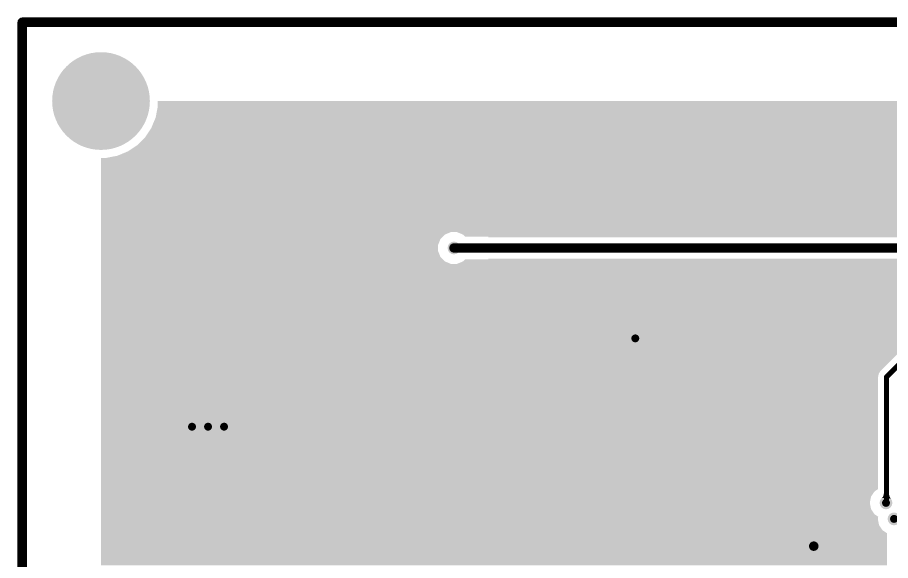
# Model space of a CAD drawing. Header units: millimetres. Extents: x -0.01 to 2.37, y -0.01 to 1.58.
# Drawn here: x -0.006 to 1.084, y 0.903 to 1.581 of the extents above; entities that cross this region are included whole.
import ezdxf

# ---------------------------------------------------------------- set-up
doc = ezdxf.new("R2010")
doc.units = ezdxf.units.MM
doc.layers.get('0').update_dxf_attribs({"linetype": 'CONTINUOUS', "lineweight": 0})
for name, color, linetype, lineweight in [('PCB_KUR_GBL', 10, 'CONTINUOUS', 0), ('PCB_KUR_GBS', 176, 'CONTINUOUS', 0), ('PCB_KUR_GKO', 130, 'CONTINUOUS', 0), ('PCB_KUR_TXT', 254, 'CONTINUOUS', 0)]:
    doc.layers.add(name, color=color, linetype=linetype, lineweight=lineweight)

# ---------------------------------------------------------------- blocks, each defined once
blk = doc.blocks.new('ROUND_6')
h = blk.add_hatch(color=256)
edge = h.paths.add_edge_path(flags=0)
edge.add_arc((0, 0), 0.012, 0, 360)
blk = doc.blocks.new('ROUND_11')
h = blk.add_hatch(color=256)
edge = h.paths.add_edge_path(flags=0)
edge.add_arc((0, 0), 0.059, 0, 360)
blk = doc.blocks.new('ROUND_16')
h = blk.add_hatch(color=256)
edge = h.paths.add_edge_path(flags=0)
edge.add_arc((0, 0), 0.008, 0, 360)
blk = doc.blocks.new('ROUND_3')
h = blk.add_hatch(color=256)
edge = h.paths.add_edge_path(flags=0)
edge.add_arc((0, 0), 0.0059, 0, 360)
blk = doc.blocks.new('ROUND_7')
h = blk.add_hatch(color=256)
edge = h.paths.add_edge_path(flags=0)
edge.add_arc((0, 0), 0.00325, 0, 360)
blk = doc.blocks.new('ROUND_24')
h = blk.add_hatch(color=256)
edge = h.paths.add_edge_path(flags=0)
edge.add_arc((0, 0), 0.061, 0, 360)
blk = doc.blocks.new('ROUND_8')
h = blk.add_hatch(color=256)
edge = h.paths.add_edge_path(flags=0)
edge.add_arc((0, 0), 0.005, 0, 360)
blk = doc.blocks.new('ROUND_88')
h = blk.add_hatch(color=256)
edge = h.paths.add_edge_path(flags=0)
edge.add_arc((0, 0), 0.006, 0, 360)

msp = doc.modelspace()

# ---------------------------------------------------------------- linework, layer by layer
at = {"layer": 'PCB_KUR_GBL', "lineweight": 211}
for points, const_width in [([(0.539, 1.293), (1.271, 1.293)], 0.0118), ([(1.079, 1.132), (1.136, 1.189)], 0.0065), ([(1.079, 0.976), (1.079, 1.132)], 0.0065)]:
    msp.add_lwpolyline(points, dxfattribs=dict(at, const_width=const_width))
at = {"layer": 'PCB_KUR_GBL'}
for points in [[(0.1693, 1.4694), (0.1693, 1.4764), (2.1933, 1.4694), (2.1926, 1.4764)], [(0.1693, 1.4764), (0.582, 1.4764), (2.1926, 1.4764), (0.582, 1.4764)], [(0.1666, 1.4557), (0.1679, 1.4625), (2.196, 1.4557), (2.1939, 1.4625)], [(0.1679, 1.4625), (0.1693, 1.4694), (2.1939, 1.4625), (2.1933, 1.4694)], [(0.1638, 1.4491), (0.1666, 1.4557), (2.198, 1.4491), (2.196, 1.4557)], [(0.1572, 1.4368), (0.1612, 1.4428), (2.2046, 1.4368), (2.2014, 1.4428)], [(0.1612, 1.4428), (0.1638, 1.4491), (2.2014, 1.4428), (2.198, 1.4491)], [(0.1483, 1.426), (0.1535, 1.4312), (2.2134, 1.426), (2.2092, 1.4312)], [(0.1535, 1.4312), (0.1572, 1.4368), (2.2092, 1.4312), (2.2046, 1.4368)], [(0.132, 1.4136), (0.1374, 1.4172), (2.2309, 1.4136), (2.2242, 1.4172)], [(0.1374, 1.4172), (0.1436, 1.4213), (2.2242, 1.4172), (2.2192, 1.4213)], [(0.1436, 1.4213), (0.1483, 1.426), (2.2192, 1.4213), (2.2134, 1.426)], [(0.1054, 1.4055), (0.1105, 1.4065), (2.2606, 1.4055), (2.2499, 1.4065)], [(0.1105, 1.4065), (0.1191, 1.4082), (2.2499, 1.4065), (2.2443, 1.4082)], [(0.1191, 1.4082), (0.1248, 1.4106), (2.2443, 1.4082), (2.2365, 1.4106)], [(0.1248, 1.4106), (0.132, 1.4136), (2.2365, 1.4106), (2.2309, 1.4136)], [(0.0984, 1.4052), (0.0984, 1.4055), (2.2638, 1.4052), (2.2606, 1.4055)], [(0.0984, 1.3128), (0.0984, 1.4052), (2.2638, 1.3128), (2.2638, 1.4052)], [(0.0984, 1.3098), (0.0984, 1.3128), (0.5278, 1.3098), (0.5351, 1.3128)], [(0.0984, 1.3042), (0.0984, 1.3098), (0.5222, 1.3042), (0.5278, 1.3098)], [(0.5502, 1.3098), (0.5429, 1.3128), (2.2638, 1.3098), (2.2638, 1.3128)], [(0.553, 1.307), (0.5502, 1.3098), (2.2638, 1.307), (2.2638, 1.3098)], [(0.0984, 1.2969), (0.0984, 1.3042), (0.5192, 1.2969), (0.5222, 1.3042)], [(0.582, 1.3062), (0.582, 1.307), (2.2638, 1.3062), (2.2638, 1.307)], [(0.0984, 1.2891), (0.0984, 1.2969), (0.5192, 1.2891), (0.5192, 1.2969)], [(0.0984, 1.2818), (0.0984, 1.2891), (0.5222, 1.2818), (0.5192, 1.2891)], [(0.0984, 1.2762), (0.0984, 1.2818), (0.5278, 1.2762), (0.5222, 1.2818)], [(0.0984, 1.2732), (0.0984, 1.2762), (0.5351, 1.2732), (0.5278, 1.2762)], [(0.5429, 1.2732), (0.5502, 1.2762), (1.2721, 1.2732), (1.2691, 1.2762)], [(0.5502, 1.2762), (0.553, 1.2789), (1.2691, 1.2762), (1.2664, 1.2789)], [(0.582, 1.2789), (0.582, 1.2798), (1.2664, 1.2789), (1.2655, 1.2798)], [(0.582, 1.2798), (0.582, 1.2798), (1.2655, 1.2798), (0.582, 1.2798)], [(0.0984, 1.2472), (0.0984, 1.2732), (1.298, 1.2472), (1.2721, 1.2732)], [(0.0984, 1.246), (0.0984, 1.2472), (1.2978, 1.246), (1.298, 1.2472)], [(0.0984, 1.2383), (0.0984, 1.246), (1.2993, 1.2383), (1.2978, 1.246)], [(0.0984, 1.2317), (0.0984, 1.2383), (1.3037, 1.2317), (1.2993, 1.2383)], [(0.0984, 1.2273), (0.0984, 1.2317), (1.3103, 1.2273), (1.3037, 1.2317)], [(0.0984, 1.2258), (0.0984, 1.2273), (1.318, 1.2258), (1.3103, 1.2273)], [(0.0984, 1.1995), (0.0984, 1.2258), (2.2638, 1.1995), (2.2638, 1.2258)], [(0.0984, 1.1987), (0.0984, 1.1995), (1.1319, 1.1987), (1.136, 1.1995)], [(0.0984, 1.1995), (0.0984, 1.1995), (1.136, 1.1995), (1.884, 1.1995)], [(0.0984, 1.1965), (0.0984, 1.1987), (1.1285, 1.1965), (1.1319, 1.1987)], [(0.0984, 1.1395), (0.0984, 1.1965), (1.0715, 1.1395), (1.1285, 1.1965)], [(0.0984, 1.1361), (0.0984, 1.1395), (1.0693, 1.1361), (1.0715, 1.1395)], [(0.0984, 1.132), (0.0984, 1.1361), (1.0685, 1.132), (1.0693, 1.1361)], [(0.0984, 0.9921), (0.0984, 1.132), (1.0685, 0.9921), (1.0685, 1.132)], [(0.0984, 0.9892), (0.0984, 0.9921), (1.0641, 0.9892), (1.0685, 0.9921)], [(0.0984, 0.9827), (0.0984, 0.9892), (1.0597, 0.9827), (1.0641, 0.9892)], [(0.0984, 0.9749), (0.0984, 0.9827), (1.0582, 0.9749), (1.0597, 0.9827)], [(1.0732, 0.9811), (1.0735, 0.9813), (1.0837, 0.9811), (1.0836, 0.9813)], [(1.0782, 0.9807), (1.0732, 0.9811), (1.084, 0.9807), (1.0837, 0.9811)], [(1.0735, 0.9813), (1.0737, 0.9815), (1.0836, 0.9813), (1.0835, 0.9815)], [(1.0737, 0.9815), (1.0739, 0.9818), (1.0835, 0.9815), (1.0833, 0.9818)], [(1.0739, 0.9818), (1.0741, 0.982), (1.0833, 0.9818), (1.0832, 0.982)], [(1.0741, 0.982), (1.0745, 0.9825), (1.0832, 0.982), (1.083, 0.9825)], [(1.0745, 0.9825), (1.0748, 0.9831), (1.083, 0.9825), (1.0828, 0.9831)], [(1.0748, 0.9831), (1.0751, 0.9837), (1.0828, 0.9831), (1.0826, 0.9837)], [(1.0751, 0.9838), (1.0753, 0.9843), (1.0826, 0.9838), (1.0825, 0.9843)], [(1.0751, 0.9837), (1.0751, 0.9838), (1.0826, 0.9837), (1.0826, 0.9838)], [(1.0753, 0.9843), (1.0754, 0.9845), (1.0825, 0.9843), (1.0824, 0.9845)], [(1.0754, 0.9845), (1.0755, 0.985), (1.0824, 0.9845), (1.0823, 0.985)], [(1.0755, 0.9852), (1.0756, 0.9857), (1.0823, 0.9852), (1.0823, 0.9857)], [(1.0755, 0.985), (1.0755, 0.9852), (1.0823, 0.985), (1.0823, 0.9852)], [(1.0756, 0.986), (1.0757, 0.9865), (1.0823, 0.986), (1.0822, 0.9865)], [(1.0756, 0.9857), (1.0756, 0.986), (1.0823, 0.9857), (1.0823, 0.986)], [(1.0757, 0.9868), (1.0757, 0.9873), (1.0822, 0.9868), (1.0757, 0.9873)], [(1.0757, 0.9865), (1.0757, 0.9868), (1.0822, 0.9865), (1.0822, 0.9868)], [(0.0984, 0.9672), (0.0984, 0.9749), (1.0597, 0.9672), (1.0582, 0.9749)], [(1.0844, 0.9802), (1.0782, 0.9807), (1.0844, 0.9802), (1.084, 0.9807)], [(0.0984, 0.9607), (0.0984, 0.9672), (1.0641, 0.9607), (1.0597, 0.9672)], [(0.0984, 0.9576), (0.0984, 0.9607), (1.0687, 0.9576), (1.0641, 0.9607)], [(0.0984, 0.9549), (0.0984, 0.9576), (1.0682, 0.9549), (1.0687, 0.9576)], [(0.0984, 0.9472), (0.0984, 0.9549), (1.0697, 0.9472), (1.0682, 0.9549)], [(0.0984, 0.9407), (0.0984, 0.9472), (1.0741, 0.9407), (1.0697, 0.9472)], [(0.0984, 0.9371), (0.0984, 0.9407), (1.0795, 0.9371), (1.0741, 0.9407)], [(0.0984, 0.9194), (0.0984, 0.9371), (1.0795, 0.9194), (1.0795, 0.9371)], [(0.0984, 0.897), (0.0984, 0.9194), (1.0795, 0.897), (1.0795, 0.9194)]]:
    msp.add_solid(points, dxfattribs=at)
at = {"layer": 'PCB_KUR_GKO', "lineweight": 211, "const_width": 0.0118}
for points in [[(0, 0), (0, 1.5748)], [(0, 1.5748), (2.3622, 1.5748)]]:
    msp.add_lwpolyline(points, dxfattribs=at)

# ---------------------------------------------------------------- block references
at = {"layer": 'PCB_KUR_GBL'}
for name, p in [('ROUND_11', (0.0984, 1.4764)), ('ROUND_16', (0.539, 1.293)), ('ROUND_3', (0.539, 1.293)), ('ROUND_16', (0.7654, 1.1802)), ('ROUND_7', (1.079, 1.132)), ('ROUND_16', (0.212, 1.07)), ('ROUND_16', (0.232, 1.07)), ('ROUND_16', (0.252, 1.07)), ('ROUND_16', (1.0784, 0.9749)), ('ROUND_7', (1.079, 0.976)), ('ROUND_16', (1.0884, 0.9549)), ('ROUND_6', (0.9882, 0.9209))]:
    msp.add_blockref(name, p, dxfattribs=at)
at = {"layer": 'PCB_KUR_GBS'}
msp.add_blockref('ROUND_24', (0.0984, 1.4764), dxfattribs=at)
at = {"layer": 'PCB_KUR_GKO'}
msp.add_blockref('ROUND_3', (0, 1.5748), dxfattribs=at)
at = {"layer": 'PCB_KUR_TXT'}
for name, p in [('ROUND_11', (0.0984, 1.4764)), ('ROUND_8', (0.539, 1.293)), ('ROUND_8', (0.7654, 1.1802)), ('ROUND_8', (0.212, 1.07)), ('ROUND_8', (0.232, 1.07)), ('ROUND_8', (0.252, 1.07)), ('ROUND_8', (1.0784, 0.9749)), ('ROUND_8', (1.0884, 0.9549)), ('ROUND_88', (0.9882, 0.9209))]:
    msp.add_blockref(name, p, dxfattribs=at)

doc.saveas('drawing.dxf')
